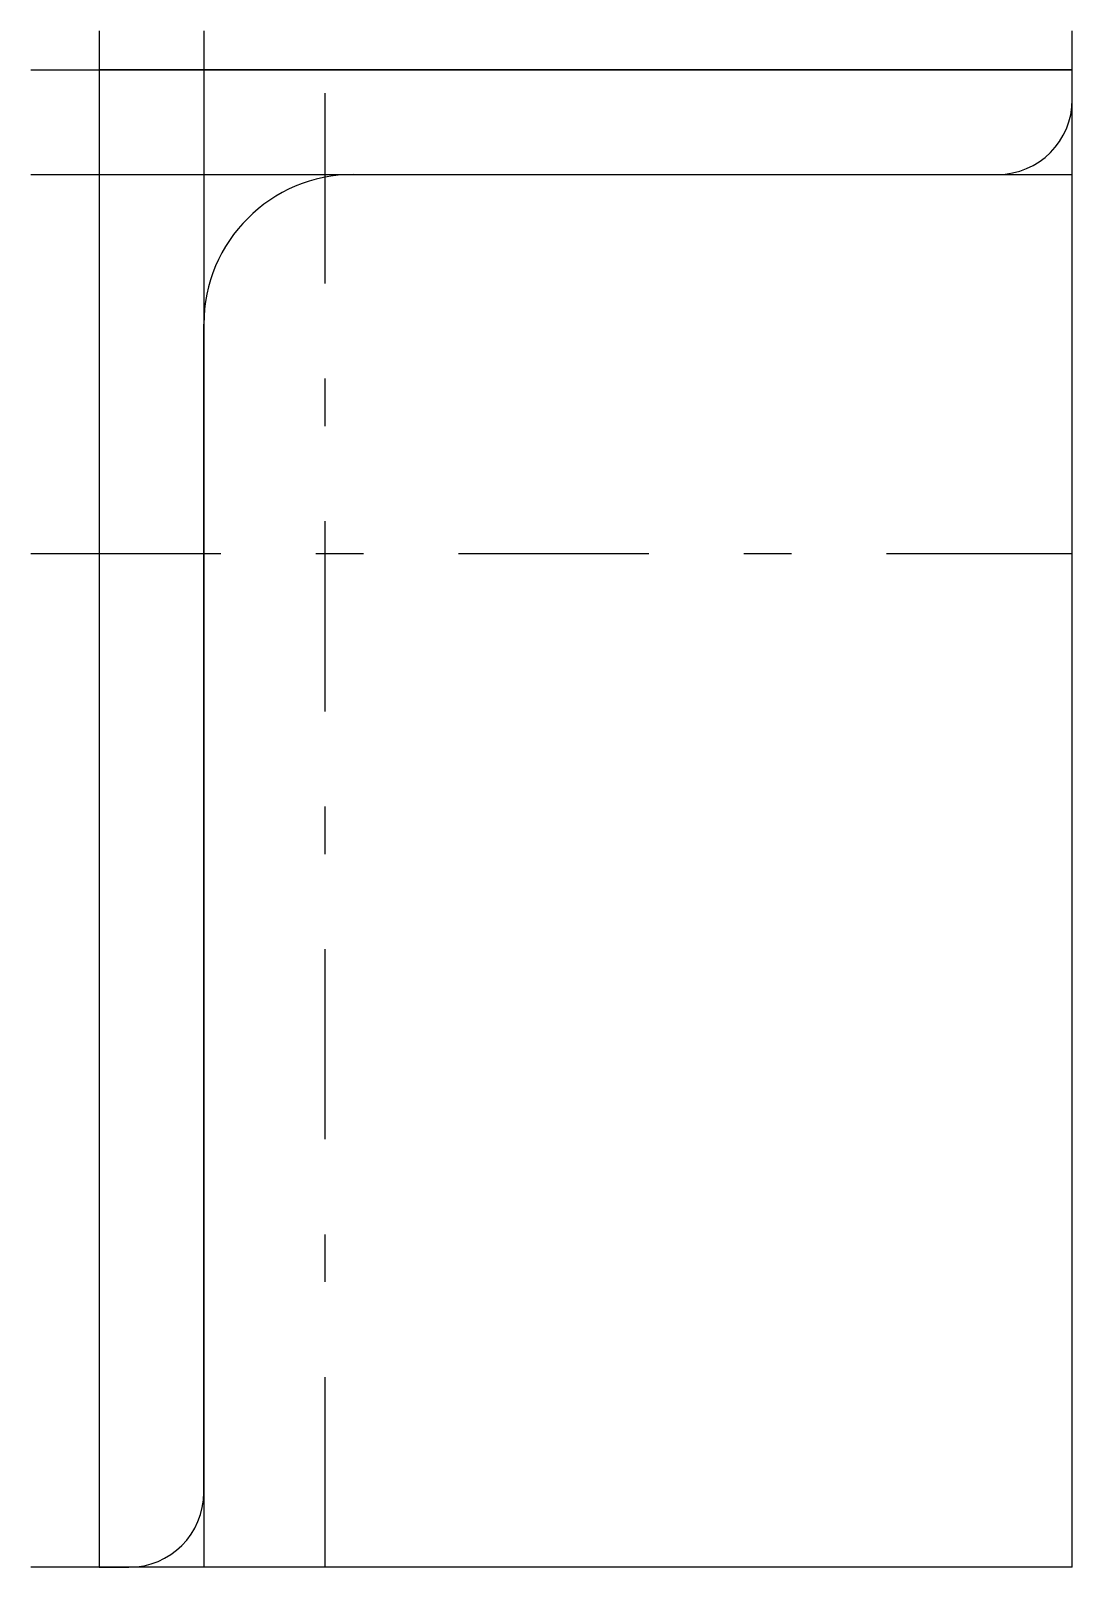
# Model space of a CAD drawing. Extents: x -5 to 65, y -100 to 3.
import ezdxf

# ---------------------------------------------------------------- set-up
doc = ezdxf.new("R2010")
doc.units = 0
doc.linetypes.add('CENTER', pattern=[28.575, 12.7, -6.35, 3.175, -6.35])
doc.layers.get('0').update_dxf_attribs({"linetype": 'CONTINUOUS'})

msp = doc.modelspace()

# ---------------------------------------------------------------- linework, layer by layer
at = {"linetype": 'CONTINUOUS'}
for p, q in [((0, 2.6), (0, -100)), ((7, 2.6), (7, -100)), ((65, -100), (65, 2.6)), ((-4.56, 0), (65, 0)), ((0, 0), (0, -100)), ((65, 0), (0, 0)), ((65, -2), (65, 0)), ((-4.56, -7), (65, -7)), ((17, -7), (60, -7)), ((7, -95), (7, -17)), ((65, -100), (-4.56, -100)), ((0, -100), (2, -100))]:
    msp.add_line(p, q, dxfattribs=at)
at = {"linetype": 'CENTER'}
for p, q in [((15.1, -100), (15.1, 2.6)), ((-4.56, -32.3), (65, -32.3))]:
    msp.add_line(p, q, dxfattribs=at)
at = {"linetype": 'CONTINUOUS'}
for centre, radius, start, end in [((60, -2), 5, 270, 0), ((17, -17), 10, 90, 180), ((2, -95), 5, 270, 0)]:
    msp.add_arc(centre, radius, start, end, dxfattribs=at)

doc.saveas('drawing.dxf')
